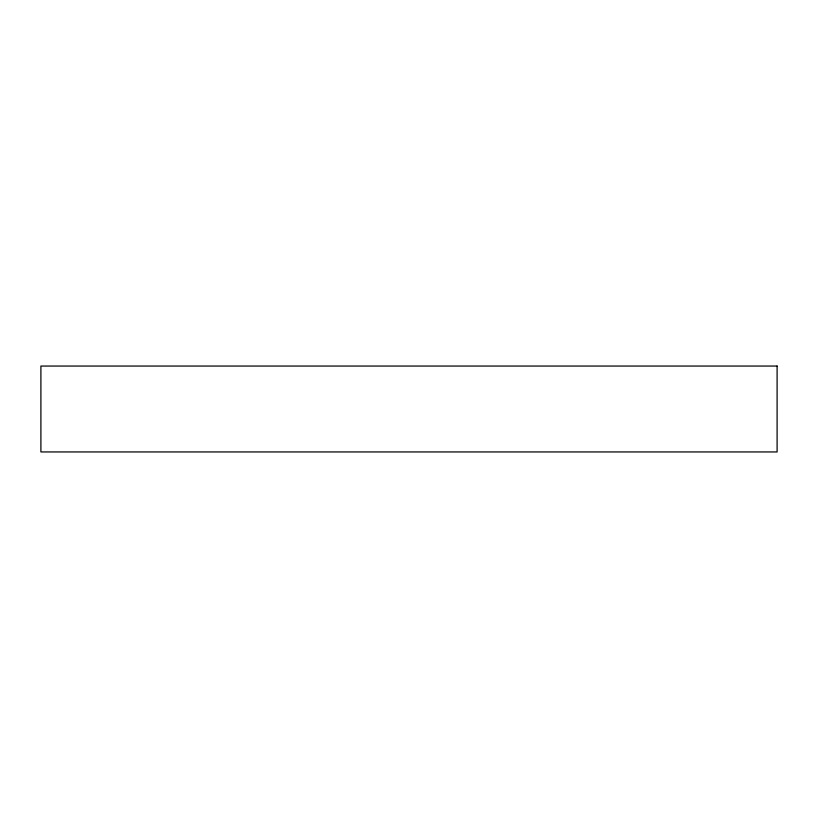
<?xml version="1.0" encoding="UTF-8"?>
<svg xmlns="http://www.w3.org/2000/svg" width="818" height="818" viewBox="0 0 818 818"><rect width="100%" height="100%" fill="white"/><g stroke="black" fill="none" stroke-linecap="round" stroke-linejoin="round"><path stroke-width="1.23" d="M777.1 366.055L40.9 366.055L40.9 451.945L777.1 451.945L777.1 366.055"/></g></svg>
